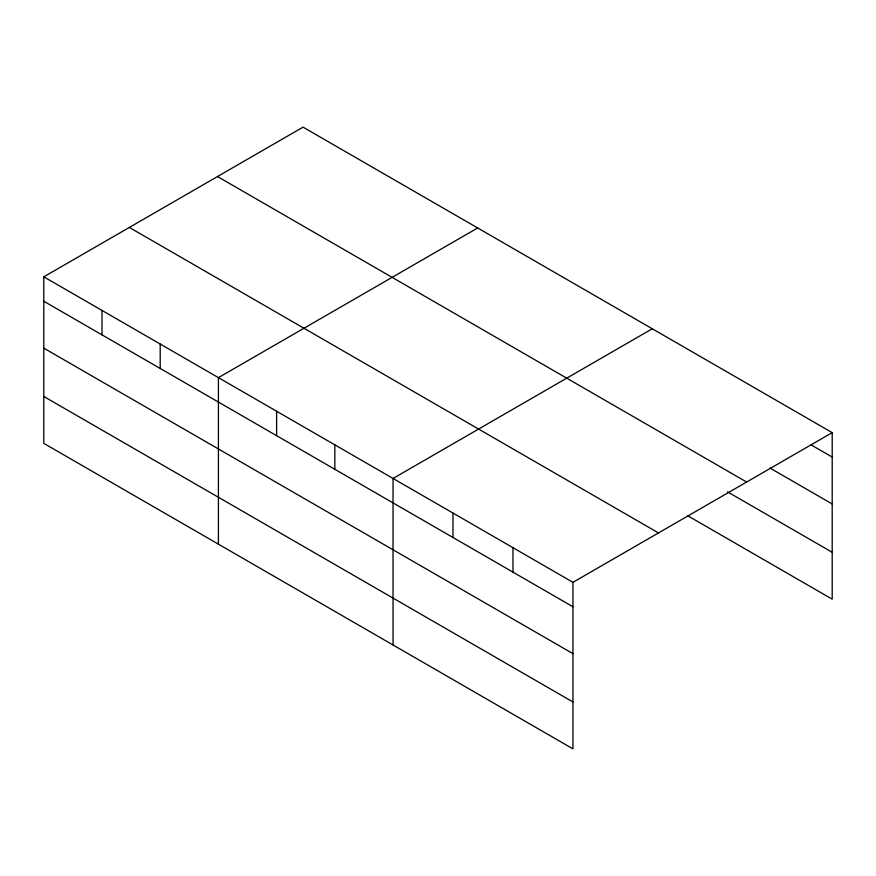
<?xml version="1.0" encoding="UTF-8"?>
<svg xmlns="http://www.w3.org/2000/svg" width="876" height="876" viewBox="0 0 876 876"><rect width="100%" height="100%" fill="white"/><g stroke="black" fill="none" stroke-linecap="round" stroke-linejoin="round"><path stroke-width="1.31" d="M572.948 653.649L572.948 582.321L43.8 276.827L43.8 443.355L572.948 748.849L572.948 653.649L43.8 348.155M687.572 515.668L832.2 599.173L832.2 432.645L303.052 127.151L43.8 276.827M477.672 227.957L218.42 377.644L218.42 544.171M652.292 328.774L393.039 478.46L393.039 644.988M572.948 582.321L832.2 432.645M811.034 444.855L832.2 457.075M769.884 467.992L832.2 503.974M217.5 176.547L746.648 482.041M727.551 491.863L832.2 552.285M129.352 227.431L658.5 532.937M43.8 301.256L572.948 606.761M43.8 396.467L572.948 701.961M512.975 547.708L512.975 572.137M453.001 513.084L453.001 537.514M334.829 444.855L334.829 469.284M276.619 411.249L276.619 435.679M160.209 344.038L160.209 368.467M102.01 310.433L102.01 334.862"/></g></svg>
